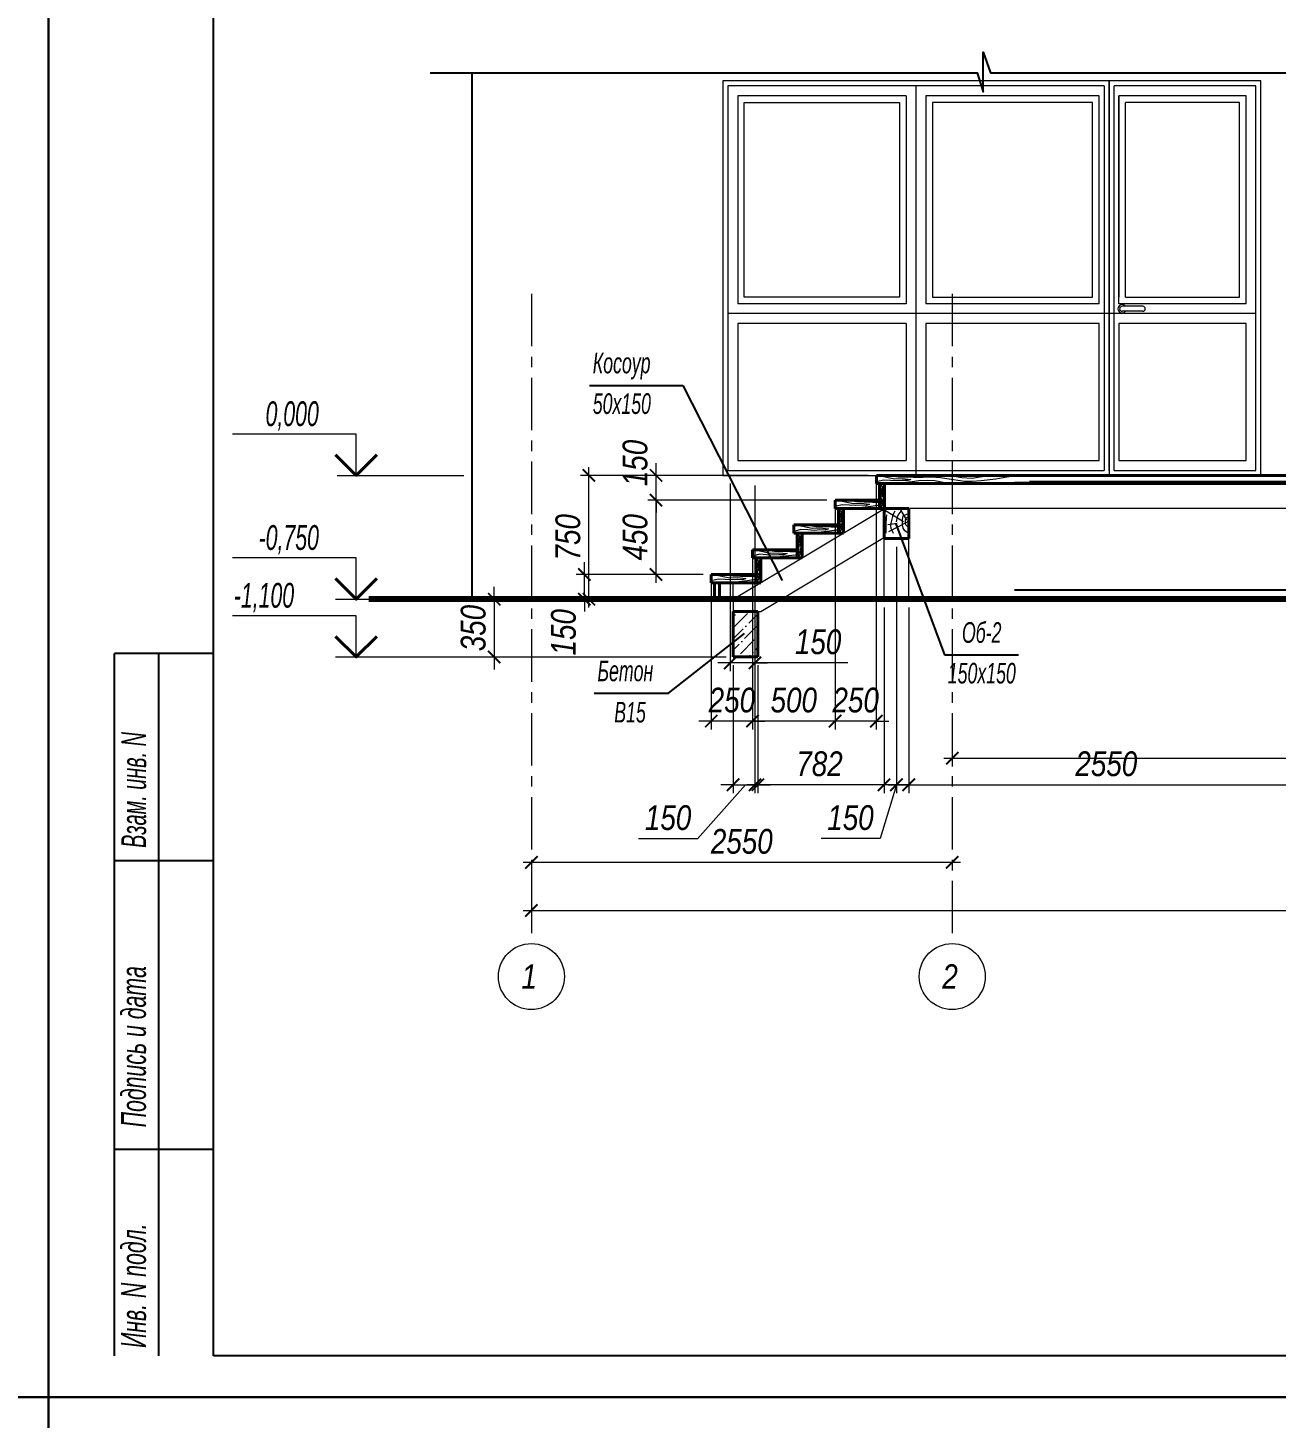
# Model space of a CAD drawing. Header units: millimetres. Extents: x 1582001 to 3303937, y 226471 to 491235.
# Drawn here: x 1623751 to 1638878, y 320700 to 337547 of the extents above; entities that cross this region are included whole.
import ezdxf
from ezdxf.enums import TextEntityAlignment as Align

# ---------------------------------------------------------------- set-up
doc = ezdxf.new("R2010")
doc.units = ezdxf.units.MM
doc.linetypes.add('CENTER', pattern=[50.8, 31.75, -6.35, 6.35, -6.35])
doc.linetypes.add('CONTI', pattern=[0])
doc.layers.get('Defpoints').update_dxf_attribs({"color": 255, "lineweight": 30})
doc.layers.add('Rasmer', color=135, linetype='Continuous')
doc.layers.add('Формуляр', color=138, linetype='Continuous')
for name, color, linetype, lineweight in [('Интерьер - Лестница_Ном_пера__1', 7, 'Continuous', 13), ('Интерьер- Перегородка_Ном_пера__1', 7, 'Continuous', 13), ('Конструктивный - Несущий_Ном_пера__1', 7, 'Continuous', 13), ('Оси', 251, 'CENTER', 9), ('Размер', 84, 'Continuous', 20), ('Размеры', 7, 'Continuous', 18), ('Стены несущие', 7, 'Continuous', 40), ('тонко', 200, 'Continuous', 13), ('Штриховка', 252, 'Continuous', 15), ('Штриховки', 251, 'Continuous', 20)]:
    doc.layers.add(name, color=color, linetype=linetype, lineweight=lineweight)
doc.styles.add('GOST 2.304', font='ARIALNI.TTF', dxfattribs={"width": 0.98, "height": 300})
doc.styles.add('STYLE1', font='ARIALNI.TTF', dxfattribs={"height": 300})
doc.styles.add('стиль1', font='ARIALNI.TTF', dxfattribs={"width": 0.98, "height": 300})
doc.dimstyles.new('50', dxfattribs={"dimtxt": 270, "dimasz": 150, "dimexe": 100, "dimexo": 100, "dimgap": 100, "dimtad": 1, "dimdec": 0, "dimlfac": 0.5, "dimzin": 0, "dimdsep": 46, "dimtxsty": 'стиль1', "dimblk": 'ARCHTICK', "dimcen": 0, "dimdle": 100, "dimclrd": 256, "dimclre": 256, "dimclrt": 256, "dimadec": 0, "dimazin": 0, "dimtfac": 1, "dimtdec": 0, "dimtix": 1, "dimtmove": 1, "dimatfit": 0, "dimldrblk": 'DOTSMALL', "dimfxl": 0, "dimtolj": 1, "dimtzin": 0, "dimlwd": -1, "dimlwe": -1, "dimarcsym": 0})

# ---------------------------------------------------------------- blocks, each defined once
blk = doc.blocks.new('_ArchTick')
at = {"color": 0, "linetype": 'ByBlock', "const_width": 0.15}
blk.add_lwpolyline([(-0.5, -0.5), (0.5, 0.5)], dxfattribs=at)
blk = doc.blocks.new('*D1109')
at = {"layer": 'Defpoints', "color": 0, "lineweight": -3, "ltscale": 100, "transparency": 16777216}
for p in [(1840490, 250635), (1842027, 250635), (1841001, 250335)]:
    blk.add_point(p, dxfattribs=at)
at = {"layer": 'Размер', "ltscale": 100, "transparency": 16777216}
for p, q in [((1840490, 250635), (1840490, 250785)), ((1841927, 250635), (1840390, 250635)), ((1840490, 250335), (1840490, 250635)), ((1840901, 250335), (1840390, 250335)), ((1840490, 250335), (1840490, 250185))]:
    blk.add_line(p, q, dxfattribs=at)
at = {"layer": 'Размер', "ltscale": 100, "transparency": 16777216, "xscale": 150, "yscale": 150, "zscale": 150}
for p, rotation in [((1840490, 250635), 270), ((1840490, 250335), 90)]:
    blk.add_blockref('_ArchTick', p, dxfattribs=dict(at, rotation=rotation))
at = {"layer": 'Размер', "ltscale": 100, "transparency": 16777216, "insert": (1840237, 249934), "char_height": 300, "attachment_point": 5, "rotation": 90, "style": 'стиль1'}
blk.add_mtext('\\A1;150', dxfattribs=at)
blk = doc.blocks.new('_DotSmall')
at = {"color": 0, "linetype": 'ByBlock', "const_width": 0.5}
blk.add_lwpolyline([(-0.0625, 0, 1), (0.0625, 0, 1)], format="xyb", close=True, dxfattribs=at)
blk = doc.blocks.new('*D1110')
at = {"layer": 'Defpoints', "color": 0, "lineweight": -3, "ltscale": 100, "transparency": 16777216}
for p in [(1841358, 251535), (1841702, 251535), (1842027, 250635)]:
    blk.add_point(p, dxfattribs=at)
at = {"layer": 'Размер', "ltscale": 100, "transparency": 16777216}
for p, q in [((1841602, 251535), (1841258, 251535)), ((1841358, 250535), (1841358, 251635)), ((1841927, 250635), (1841258, 250635))]:
    blk.add_line(p, q, dxfattribs=at)
at = {"layer": 'Размер', "ltscale": 100, "transparency": 16777216, "xscale": 150, "yscale": 150, "zscale": 150}
for p, rotation in [((1841358, 251535), 90), ((1841358, 250635), 270)]:
    blk.add_blockref('_ArchTick', p, dxfattribs=dict(at, rotation=rotation))
at = {"layer": 'Размер', "ltscale": 100, "transparency": 16777216, "insert": (1841105, 251085), "char_height": 300, "attachment_point": 5, "rotation": 90, "style": 'стиль1'}
blk.add_mtext('\\A1;450', dxfattribs=at)
blk = doc.blocks.new('*D1111')
at = {"layer": 'Defpoints', "color": 0, "lineweight": -3, "ltscale": 100, "transparency": 16777216}
for p in [(1841358, 251835), (1844027, 251835), (1843527, 251535)]:
    blk.add_point(p, dxfattribs=at)
at = {"layer": 'Размер', "ltscale": 100, "transparency": 16777216}
for p, q in [((1841358, 251835), (1841358, 251985)), ((1843927, 251835), (1841258, 251835)), ((1841358, 251535), (1841358, 251835)), ((1843427, 251535), (1841258, 251535)), ((1841358, 251535), (1841358, 251385))]:
    blk.add_line(p, q, dxfattribs=at)
at = {"layer": 'Размер', "ltscale": 100, "transparency": 16777216, "xscale": 150, "yscale": 150, "zscale": 150}
for p, rotation in [((1841358, 251835), 270), ((1841358, 251535), 90)]:
    blk.add_blockref('_ArchTick', p, dxfattribs=dict(at, rotation=rotation))
at = {"layer": 'Размер', "ltscale": 100, "transparency": 16777216, "insert": (1841105, 251985), "char_height": 300, "attachment_point": 5, "rotation": 90, "style": 'стиль1'}
blk.add_mtext('\\A1;150', dxfattribs=at)
blk = doc.blocks.new('*D1103')
at = {"layer": 'Defpoints', "color": 0, "lineweight": -3, "ltscale": 100, "transparency": 16777216}
for p in [(1840544, 251835), (1841985, 251835), (1838373, 250335)]:
    blk.add_point(p, dxfattribs=at)
at = {"layer": 'Размер', "ltscale": 100, "transparency": 16777216}
for p, q in [((1840544, 250235), (1840544, 251935)), ((1841885, 251835), (1840444, 251835)), ((1838473, 250335), (1840644, 250335))]:
    blk.add_line(p, q, dxfattribs=at)
at = {"layer": 'Размер', "ltscale": 100, "transparency": 16777216, "xscale": 150, "yscale": 150, "zscale": 150}
for p, rotation in [((1840544, 251835), 90), ((1840544, 250335), 270)]:
    blk.add_blockref('_ArchTick', p, dxfattribs=dict(at, rotation=rotation))
at = {"layer": 'Размер', "ltscale": 100, "transparency": 16777216, "insert": (1840291, 251085), "char_height": 300, "attachment_point": 5, "rotation": 90, "style": 'стиль1'}
blk.add_mtext('\\A1;750', dxfattribs=at)
blk = doc.blocks.new('*D1114')
at = {"layer": 'Defpoints', "color": 0, "lineweight": -3, "ltscale": 100, "transparency": 16777216}
for p in [(1844121, 250335), (1844421, 250335), (1844121, 248086)]:
    blk.add_point(p, dxfattribs=at)
at = {"layer": 'Размер', "ltscale": 100, "transparency": 16777216}
for p, q in [((1844121, 250235), (1844121, 247986)), ((1844421, 250235), (1844421, 247986)), ((1844121, 248086), (1843971, 248086)), ((1844271, 248086), (1844072, 247434)), ((1844421, 248086), (1844121, 248086)), ((1844421, 248086), (1844121, 248086)), ((1844421, 248086), (1844571, 248086)), ((1844072, 247434), (1843357, 247434))]:
    blk.add_line(p, q, dxfattribs=at)
at = {"layer": 'Размер', "ltscale": 100, "transparency": 16777216, "xscale": 150, "yscale": 150, "zscale": 150}
blk.add_blockref('_ArchTick', (1844121, 248086), dxfattribs=at)
at = {"layer": 'Размер', "ltscale": 100, "transparency": 16777216, "xscale": 150, "yscale": 150, "zscale": 150, "rotation": 180}
blk.add_blockref('_ArchTick', (1844421, 248086), dxfattribs=at)
at = {"layer": 'Размер', "ltscale": 100, "transparency": 16777216, "insert": (1843714, 247687), "char_height": 300, "attachment_point": 5, "style": 'стиль1'}
blk.add_mtext('\\A1;150', dxfattribs=at)
blk = doc.blocks.new('*D1115')
at = {"layer": 'Defpoints', "color": 0, "lineweight": -3, "ltscale": 100, "transparency": 16777216}
for p in [(1844027, 251835), (1843527, 251535), (1843527, 248858)]:
    blk.add_point(p, dxfattribs=at)
at = {"layer": 'Размер', "ltscale": 100, "transparency": 16777216}
for p, q in [((1844027, 251735), (1844027, 248758)), ((1843527, 251435), (1843527, 248758)), ((1843527, 248858), (1843377, 248858)), ((1844027, 248858), (1843527, 248858)), ((1844027, 248858), (1844177, 248858))]:
    blk.add_line(p, q, dxfattribs=at)
at = {"layer": 'Размер', "ltscale": 100, "transparency": 16777216, "xscale": 150, "yscale": 150, "zscale": 150}
blk.add_blockref('_ArchTick', (1843527, 248858), dxfattribs=at)
at = {"layer": 'Размер', "ltscale": 100, "transparency": 16777216, "xscale": 150, "yscale": 150, "zscale": 150, "rotation": 180}
blk.add_blockref('_ArchTick', (1844027, 248858), dxfattribs=at)
at = {"layer": 'Размер', "ltscale": 100, "transparency": 16777216, "insert": (1843777, 249111), "char_height": 300, "attachment_point": 5, "style": 'стиль1'}
blk.add_mtext('\\A1;250', dxfattribs=at)
blk = doc.blocks.new('*D1116')
at = {"layer": 'Defpoints', "color": 0, "lineweight": -3, "ltscale": 100, "transparency": 16777216}
for p in [(1843527, 251535), (1842527, 250935), (1842527, 248858)]:
    blk.add_point(p, dxfattribs=at)
at = {"layer": 'Размер', "ltscale": 100, "transparency": 16777216}
for p, q in [((1843527, 251435), (1843527, 248758)), ((1842527, 250835), (1842527, 248758)), ((1843627, 248858), (1842427, 248858))]:
    blk.add_line(p, q, dxfattribs=at)
at = {"layer": 'Размер', "ltscale": 100, "transparency": 16777216, "xscale": 150, "yscale": 150, "zscale": 150, "rotation": 180}
blk.add_blockref('_ArchTick', (1842527, 248858), dxfattribs=at)
at = {"layer": 'Размер', "ltscale": 100, "transparency": 16777216, "xscale": 150, "yscale": 150, "zscale": 150}
blk.add_blockref('_ArchTick', (1843527, 248858), dxfattribs=at)
at = {"layer": 'Размер', "ltscale": 100, "transparency": 16777216, "insert": (1843027, 249111), "char_height": 300, "attachment_point": 5, "style": 'стиль1'}
blk.add_mtext('\\A1;500', dxfattribs=at)
blk = doc.blocks.new('*D1117')
at = {"layer": 'Defpoints', "color": 0, "lineweight": -3, "ltscale": 100, "transparency": 16777216}
for p in [(1842527, 250935), (1842027, 250635), (1842027, 248858)]:
    blk.add_point(p, dxfattribs=at)
at = {"layer": 'Размер', "ltscale": 100, "transparency": 16777216}
for p, q in [((1842527, 250835), (1842527, 248758)), ((1842027, 250535), (1842027, 248758)), ((1842027, 248858), (1841877, 248858)), ((1842527, 248858), (1842027, 248858)), ((1842527, 248858), (1842677, 248858))]:
    blk.add_line(p, q, dxfattribs=at)
at = {"layer": 'Размер', "ltscale": 100, "transparency": 16777216, "xscale": 150, "yscale": 150, "zscale": 150}
blk.add_blockref('_ArchTick', (1842027, 248858), dxfattribs=at)
at = {"layer": 'Размер', "ltscale": 100, "transparency": 16777216, "xscale": 150, "yscale": 150, "zscale": 150, "rotation": 180}
blk.add_blockref('_ArchTick', (1842527, 248858), dxfattribs=at)
at = {"layer": 'Размер', "ltscale": 100, "transparency": 16777216, "insert": (1842277, 249111), "char_height": 300, "attachment_point": 5, "style": 'стиль1'}
blk.add_mtext('\\A1;250', dxfattribs=at)
blk = doc.blocks.new('*D1118')
at = {"layer": 'Defpoints', "color": 0, "lineweight": -3, "ltscale": 100, "transparency": 16777216}
for p in [(1842557, 251813), (1844121, 250335), (1842557, 248086)]:
    blk.add_point(p, dxfattribs=at)
at = {"layer": 'Размер', "ltscale": 100, "transparency": 16777216}
for p, q in [((1842557, 251713), (1842557, 247986)), ((1844121, 250235), (1844121, 247986)), ((1844221, 248086), (1842457, 248086))]:
    blk.add_line(p, q, dxfattribs=at)
at = {"layer": 'Размер', "ltscale": 100, "transparency": 16777216, "xscale": 150, "yscale": 150, "zscale": 150, "rotation": 180}
blk.add_blockref('_ArchTick', (1842557, 248086), dxfattribs=at)
at = {"layer": 'Размер', "ltscale": 100, "transparency": 16777216, "xscale": 150, "yscale": 150, "zscale": 150}
blk.add_blockref('_ArchTick', (1844121, 248086), dxfattribs=at)
at = {"layer": 'Размер', "ltscale": 100, "transparency": 16777216, "insert": (1843339, 248339), "char_height": 300, "attachment_point": 5, "style": 'стиль1'}
blk.add_mtext('\\A1;782', dxfattribs=at)
blk = doc.blocks.new('*D1104')
at = {"layer": 'Defpoints', "color": 0, "lineweight": -3, "ltscale": 100, "transparency": 16777216}
for p in [(1842257, 251835), (1842557, 251813), (1842257, 249563)]:
    blk.add_point(p, dxfattribs=at)
at = {"layer": 'Размер', "ltscale": 100, "transparency": 16777216}
for p, q in [((1842257, 251735), (1842257, 249463)), ((1842557, 251713), (1842557, 249463)), ((1842257, 249563), (1842107, 249563)), ((1842557, 249563), (1842257, 249563)), ((1842557, 249563), (1842257, 249563)), ((1842557, 249563), (1842707, 249563)), ((1843680, 249563), (1842557, 249563))]:
    blk.add_line(p, q, dxfattribs=at)
at = {"layer": 'Размер', "ltscale": 100, "transparency": 16777216, "xscale": 150, "yscale": 150, "zscale": 150}
blk.add_blockref('_ArchTick', (1842257, 249563), dxfattribs=at)
at = {"layer": 'Размер', "ltscale": 100, "transparency": 16777216, "xscale": 150, "yscale": 150, "zscale": 150, "rotation": 180}
blk.add_blockref('_ArchTick', (1842557, 249563), dxfattribs=at)
at = {"layer": 'Размер', "ltscale": 100, "transparency": 16777216, "insert": (1843322, 249817), "char_height": 300, "attachment_point": 5, "style": 'стиль1'}
blk.add_mtext('\\A1;150', dxfattribs=at)
blk = doc.blocks.new('*D1105')
at = {"layer": 'Defpoints', "color": 0, "lineweight": -3, "ltscale": 100, "transparency": 16777216}
for p in [(1842292, 249635), (1842592, 249635), (1842592, 248086)]:
    blk.add_point(p, dxfattribs=at)
at = {"layer": 'Размер', "ltscale": 100, "transparency": 16777216}
for p, q in [((1842292, 249535), (1842292, 247986)), ((1842592, 249535), (1842592, 247986)), ((1842442, 248086), (1841861, 247432)), ((1842292, 248086), (1842142, 248086)), ((1842292, 248086), (1842592, 248086)), ((1842292, 248086), (1842592, 248086)), ((1842592, 248086), (1842742, 248086)), ((1841861, 247432), (1841146, 247432))]:
    blk.add_line(p, q, dxfattribs=at)
at = {"layer": 'Размер', "ltscale": 100, "transparency": 16777216, "xscale": 150, "yscale": 150, "zscale": 150}
blk.add_blockref('_ArchTick', (1842292, 248086), dxfattribs=at)
at = {"layer": 'Размер', "ltscale": 100, "transparency": 16777216, "xscale": 150, "yscale": 150, "zscale": 150, "rotation": 180}
blk.add_blockref('_ArchTick', (1842592, 248086), dxfattribs=at)
at = {"layer": 'Размер', "ltscale": 100, "transparency": 16777216, "insert": (1841504, 247686), "char_height": 300, "attachment_point": 5, "style": 'стиль1'}
blk.add_mtext('\\A1;150', dxfattribs=at)
blk = doc.blocks.new('*D1119')
at = {"layer": 'Defpoints', "color": 0, "lineweight": -3, "ltscale": 100, "transparency": 16777216}
for p in [(1839372, 250335), (1838550, 249635), (1839397, 249635)]:
    blk.add_point(p, dxfattribs=at)
at = {"layer": 'Размер', "ltscale": 100, "transparency": 16777216}
for p, q in [((1839397, 250335), (1839397, 250485)), ((1839397, 250335), (1839397, 249635)), ((1839472, 250335), (1839497, 250335)), ((1838650, 249635), (1839497, 249635)), ((1839397, 249635), (1839397, 249485))]:
    blk.add_line(p, q, dxfattribs=at)
at = {"layer": 'Размер', "ltscale": 100, "transparency": 16777216, "xscale": 150, "yscale": 150, "zscale": 150}
for p, rotation in [((1839397, 250335), 270), ((1839397, 249635), 90)]:
    blk.add_blockref('_ArchTick', p, dxfattribs=dict(at, rotation=rotation))
at = {"layer": 'Размер', "ltscale": 100, "transparency": 16777216, "insert": (1839144, 249985), "char_height": 300, "attachment_point": 5, "rotation": 90, "style": 'стиль1'}
blk.add_mtext('\\A1;350', dxfattribs=at)
blk = doc.blocks.new('*D1106')
at = {"layer": 'Defpoints', "color": 0, "lineweight": -3, "ltscale": 100, "transparency": 16777216}
for p in [(1844271, 251070), (1849357, 248935), (1849357, 248086)]:
    blk.add_point(p, dxfattribs=at)
at = {"layer": 'Размер', "color": 0, "ltscale": 100, "transparency": 16777216}
for p, q in [((1844271, 250970), (1844271, 247986)), ((1849357, 248835), (1849357, 247986))]:
    blk.add_line(p, q, dxfattribs=at)
at = {"layer": 'Размер', "ltscale": 100, "transparency": 16777216}
blk.add_line((1844171, 248086), (1849457, 248086), dxfattribs=at)
at = {"layer": 'Размер', "ltscale": 100, "transparency": 16777216, "xscale": 150, "yscale": 150, "zscale": 150, "rotation": 180}
blk.add_blockref('_ArchTick', (1844271, 248086), dxfattribs=at)
at = {"layer": 'Размер', "ltscale": 100, "transparency": 16777216, "xscale": 150, "yscale": 150, "zscale": 150}
blk.add_blockref('_ArchTick', (1849357, 248086), dxfattribs=at)
at = {"layer": 'Размер', "ltscale": 100, "transparency": 16777216, "insert": (1846814, 248339), "char_height": 300, "attachment_point": 5, "style": 'стиль1'}
blk.add_mtext('\\A1;2550', dxfattribs=at)
blk = doc.blocks.new('*D1107')
at = {"layer": 'Defpoints', "color": 0, "lineweight": -3, "ltscale": 100, "transparency": 16777216}
for p in [(1839847, 247272), (1839847, 247146), (1844947, 247146)]:
    blk.add_point(p, dxfattribs=at)
at = {"layer": 'Размер', "ltscale": 100, "transparency": 16777216}
for p, q in [((1839847, 247172), (1839847, 247046)), ((1845047, 247146), (1839747, 247146))]:
    blk.add_line(p, q, dxfattribs=at)
at = {"layer": 'Размер', "ltscale": 100, "transparency": 16777216, "xscale": 150, "yscale": 150, "zscale": 150, "rotation": 180}
blk.add_blockref('_ArchTick', (1839847, 247146), dxfattribs=at)
at = {"layer": 'Размер', "ltscale": 100, "transparency": 16777216, "xscale": 150, "yscale": 150, "zscale": 150}
blk.add_blockref('_ArchTick', (1844947, 247146), dxfattribs=at)
at = {"layer": 'Размер', "ltscale": 100, "transparency": 16777216, "insert": (1842397, 247399), "char_height": 300, "attachment_point": 5, "style": 'стиль1'}
blk.add_mtext('\\A1;2550', dxfattribs=at)
blk = doc.blocks.new('*D1108')
at = {"layer": 'Defpoints', "color": 0, "lineweight": -3, "ltscale": 100, "transparency": 16777216}
for p in [(1839847, 247146), (1859747, 246563), (1859747, 246563)]:
    blk.add_point(p, dxfattribs=at)
at = {"layer": 'Размер', "ltscale": 100, "transparency": 16777216}
for p, q in [((1839847, 247046), (1839847, 246463)), ((1839747, 246563), (1859847, 246563))]:
    blk.add_line(p, q, dxfattribs=at)
at = {"layer": 'Размер', "ltscale": 100, "transparency": 16777216, "xscale": 150, "yscale": 150, "zscale": 150, "rotation": 180}
blk.add_blockref('_ArchTick', (1839847, 246563), dxfattribs=at)
at = {"layer": 'Размер', "ltscale": 100, "transparency": 16777216, "xscale": 150, "yscale": 150, "zscale": 150}
blk.add_blockref('_ArchTick', (1859747, 246563), dxfattribs=at)
at = {"layer": 'Размер', "ltscale": 100, "transparency": 16777216, "insert": (1849797, 246816), "char_height": 300, "attachment_point": 5, "style": 'стиль1'}
blk.add_mtext('\\A1;9950', dxfattribs=at)
blk = doc.blocks.new('*D1121')
at = {"layer": 'Defpoints', "color": 0, "lineweight": -3, "ltscale": 100, "transparency": 16777216}
for p in [(1844947, 248949), (1855747, 248949), (1855747, 248409)]:
    blk.add_point(p, dxfattribs=at)
at = {"layer": 'Размер', "ltscale": 100, "transparency": 16777216}
for p, q in [((1844947, 248849), (1844947, 248309)), ((1855747, 248849), (1855747, 248309)), ((1844847, 248409), (1855847, 248409))]:
    blk.add_line(p, q, dxfattribs=at)
at = {"layer": 'Размер', "ltscale": 100, "transparency": 16777216, "xscale": 150, "yscale": 150, "zscale": 150, "rotation": 180}
blk.add_blockref('_ArchTick', (1844947, 248409), dxfattribs=at)
at = {"layer": 'Размер', "ltscale": 100, "transparency": 16777216, "xscale": 150, "yscale": 150, "zscale": 150}
blk.add_blockref('_ArchTick', (1855747, 248409), dxfattribs=at)
at = {"layer": 'Размер', "ltscale": 100, "transparency": 16777216, "insert": (1850347, 248662), "char_height": 300, "attachment_point": 5, "style": 'стиль1'}
blk.add_mtext('\\A1;5400', dxfattribs=at)
blk = doc.blocks.new('-3')
at = {"layer": 'Штриховки', "ltscale": 100}
h = blk.add_hatch(dxfattribs=at)
h.set_pattern_fill('ANSI36', color=256, scale=30, style=0)
h.set_pattern_definition([(45, (1665808.61, 212381.36), (50.51394, 185.21778), [238.125, -47.625, 0, -47.625])])
h.paths.add_polyline_path([(1842292, 249634.9), (1842592, 249634.9), (1842592, 250176.9), (1842591.1, 250184.9), (1842292, 250184.9)])
at = {"color": 0, "lineweight": -3, "ltscale": 100}
blk.add_lwpolyline([(1838621.4, 256710.9), (1845248.1, 256710.9), (1845320.2, 256481), (1845320.2, 256961.4), (1845409.3, 256710.9), (1861944.5, 256710.9)], dxfattribs=at)
at = {"lineweight": -3, "ltscale": 100}
blk.add_lwpolyline([(1839127.4, 256710.9), (1839127.4, 250334.9)], dxfattribs=at)
at = {"layer": 'Rasmer', "ltscale": 2}
for p, q in [((1840550.6, 252925.9), (1841682, 252925.9)), ((1841682, 252925.9), (1842887.9, 250563)), ((1844262.1, 251249.5), (1844852.3, 249660)), ((1845701.8, 250446.6), (1858431.2, 250446.6)), ((1841510.8, 249194.7), (1842429.4, 249919.7)), ((1844852.3, 249660), (1845750.3, 249660)), ((1840607.7, 249194.7), (1841510.8, 249194.7))]:
    blk.add_line(p, q, dxfattribs=at)
at = {"layer": 'Интерьер - Лестница_Ном_пера__1', "linetype": 'Continuous', "lineweight": 40}
for p, q in [((1858878.6, 251834.9), (1844027.4, 251834.9)), ((1844027.4, 251734.9), (1844027.4, 251834.9)), ((1844427.4, 251734.9), (1844027.4, 251734.9)), ((1844067.4, 251434.9), (1844067.4, 251734.9)), ((1844127.4, 251433.7), (1844127.4, 251734.9)), ((1844427.4, 251734.9), (1858878.6, 251734.9)), ((1844427.4, 251734.9), (1844427.4, 251734.9)), ((1844067.4, 251534.9), (1843527.4, 251534.9)), ((1843527.4, 251434.9), (1843527.4, 251534.9)), ((1843627.4, 251434.9), (1843527.4, 251434.9)), ((1843567.4, 251134.9), (1843567.4, 251434.9)), ((1843627.4, 251134.9), (1843627.4, 251434.9)), ((1843627.4, 251434.9), (1844127.4, 251434.9)), ((1844121.4, 251434.9), (1844121.4, 251069.6)), ((1844121.4, 251434.9), (1844421.4, 251434.9)), ((1844421.4, 251069.6), (1844421.4, 251434.9)), ((1843567.4, 251234.9), (1843027.4, 251234.9)), ((1843027.4, 251134.9), (1843027.4, 251234.9)), ((1843127.4, 251134.9), (1843027.4, 251134.9)), ((1843067.4, 250834.9), (1843067.4, 251134.9)), ((1843127.4, 250834.9), (1843127.4, 251134.9)), ((1843127.4, 251134.9), (1843627.4, 251134.9)), ((1844121.4, 251069.6), (1844421.4, 251069.6)), ((1843067.4, 250934.9), (1842527.4, 250934.9)), ((1842527.4, 250834.9), (1842527.4, 250934.9)), ((1842627.4, 250834.9), (1842527.4, 250834.9)), ((1842567.4, 250534.9), (1842567.4, 250834.9)), ((1842627.4, 250534.9), (1842627.4, 250834.9)), ((1842627.4, 250834.9), (1843127.4, 250834.9)), ((1842567.4, 250634.9), (1842027.4, 250634.9)), ((1842027.4, 250534.9), (1842027.4, 250634.9)), ((1842127.4, 250534.9), (1842027.4, 250534.9)), ((1842067.4, 250334.9), (1842067.4, 250534.9)), ((1842127.4, 250334.9), (1842127.4, 250534.9)), ((1842127.4, 250534.9), (1842627.4, 250534.9)), ((1842127.4, 250534.9), (1842127.4, 250334.9)), ((1842127.4, 250334.9), (1842127.4, 250514.9)), ((1842127.4, 250334.9), (1842067.4, 250334.9)), ((1842292, 250184.9), (1842292, 249634.9)), ((1842592, 250184.9), (1842292, 250184.9)), ((1842592, 250184.9), (1842592, 249634.9)), ((1842292, 249634.9), (1842592, 249634.9))]:
    blk.add_line(p, q, dxfattribs=at)
at = {"layer": 'Интерьер - Лестница_Ном_пера__1', "linetype": 'Continuous', "lineweight": 80}
for p, q in [((1842294, 250334.9), (1837877, 250334.9)), ((1858987.4, 250334.9), (1842294, 250334.9))]:
    blk.add_line(p, q, dxfattribs=at)
at = {"layer": 'Интерьер- Перегородка_Ном_пера__1', "linetype": 'ByBlock'}
for p, q in [((1846847.4, 256614.9), (1846847.4, 251834.9)), ((1844387.4, 256434.9), (1844387.4, 253914.9)), ((1844507.4, 256554.9), (1844507.4, 251834.9)), ((1844627.4, 256434.9), (1844627.4, 253914.9)), ((1848627.4, 256554.9), (1846907.4, 256554.9)), ((1846967.4, 256434.9), (1846967.4, 253994.9)), ((1848507.4, 256434.9), (1846967.4, 256434.9)), ((1846967.4, 253914.9), (1846967.4, 256434.9)), ((1848507.4, 253914.9), (1848507.4, 256434.9)), ((1848627.4, 251894.9), (1848627.4, 256554.9)), ((1848427.4, 256354.9), (1847047.4, 256354.9)), ((1847047.4, 253994.9), (1847047.4, 256354.9)), ((1848427.4, 253994.9), (1848427.4, 256354.9)), ((1844387.4, 253914.9), (1842347.4, 253914.9)), ((1846727.4, 253914.9), (1844627.4, 253914.9)), ((1848507.4, 253914.9), (1846967.4, 253914.9)), ((1847047.4, 253994.9), (1848427.4, 253994.9)), ((1846847.4, 253794.9), (1842227.4, 253794.9)), ((1848627.4, 253794.9), (1846847.4, 253794.9)), ((1844387.4, 253674.9), (1842347.4, 253674.9)), ((1844387.4, 253674.9), (1844387.4, 252014.9)), ((1846727.4, 253674.9), (1844627.4, 253674.9)), ((1844627.4, 253674.9), (1844627.4, 252014.9)), ((1846967.4, 253674.9), (1846967.4, 252014.9)), ((1848507.4, 253674.9), (1846967.4, 253674.9)), ((1846907.4, 251894.9), (1848627.4, 251894.9))]:
    blk.add_line(p, q, dxfattribs=at)
for points in [[(1846847.4, 251894.9), (1846847.4, 256614.9)], [(1846787.4, 256554.9), (1842227.4, 256554.9), (1842227.4, 251894.9), (1846787.4, 251894.9)], [(1844387.4, 256434.9), (1842347.4, 256434.9), (1842347.4, 253914.9)], [(1846727.4, 253914.9), (1846727.4, 256434.9), (1844627.4, 256434.9)], [(1848507.4, 253914.9), (1848507.4, 256434.9), (1846967.4, 256434.9)], [(1842347.4, 253674.9), (1842347.4, 252014.9), (1844387.4, 252014.9)], [(1844627.4, 252014.9), (1846727.4, 252014.9), (1846727.4, 253674.9)], [(1846967.4, 252014.9), (1848507.4, 252014.9), (1848507.4, 253674.9)]]:
    blk.add_lwpolyline(points, dxfattribs=at)
for points in [[(1842427.4, 256354.9), (1844307.4, 256354.9), (1844307.4, 253994.9), (1842427.4, 253994.9)], [(1846647.4, 256354.9), (1844707.4, 256354.9), (1844707.4, 253994.9), (1846647.4, 253994.9)]]:
    blk.add_lwpolyline(points, close=True, dxfattribs=at)
at = {"layer": 'Конструктивный - Несущий_Ном_пера__1', "color": 24, "linetype": 'Continuous'}
for p, q in [((1844427.4, 251834.9), (1858887.4, 251834.9)), ((1842294, 250334.9), (1844127.4, 251434.9)), ((1859367.1, 251433.7), (1844427.4, 251433.7)), ((1844121.4, 250334.9), (1844121.4, 251333.7)), ((1844421.4, 250334.9), (1844421.4, 251333.7)), ((1842294, 250334.9), (1842294, 250534.9))]:
    blk.add_line(p, q, dxfattribs=at)
blk.add_lwpolyline([(1842294, 250334.9), (1842294, 250184.9), (1842627.1, 250184.9), (1844127.4, 251085)], dxfattribs=at)
at = {"layer": 'Оси', "ltscale": 20}
for p, q in [((1839847.4, 254034), (1839847.4, 246162.7)), ((1844947.4, 254034), (1844947.4, 246162.7))]:
    blk.add_line(p, q, dxfattribs=at)
at = {"layer": 'Оси', "linetype": 'Continuous', "ltscale": 100}
for centre in [(1839847.4, 245762.7), (1839847.4, 245762.7), (1844947.4, 245762.7), (1844947.4, 245762.7)]:
    blk.add_circle(centre, 400, dxfattribs=at)
at = {"layer": 'Размеры'}
for points in [[(1837724.6, 251834.9), (1837724.6, 252334.9), (1836224.6, 252334.9)], [(1837492.7, 251834.9), (1839028.2, 251834.9)], [(1837724.6, 250334.9), (1837724.6, 250834.9), (1836224.6, 250834.9)], [(1837475.1, 250334.9), (1838549.7, 250334.9)], [(1837724.6, 249634.9), (1837724.6, 250134.9), (1836224.6, 250134.9)], [(1837475.1, 249634.9), (1842205.9, 249634.9)]]:
    blk.add_lwpolyline(points, dxfattribs=at)
at = {"layer": 'Размеры', "lineweight": 40}
for points in [[(1837974.6, 252084.9), (1837724.6, 251834.9), (1837474.6, 252084.9)], [(1837974.6, 250584.9), (1837724.6, 250334.9), (1837474.6, 250584.9)], [(1837974.6, 249884.9), (1837724.6, 249634.9), (1837474.6, 249884.9)]]:
    blk.add_lwpolyline(points, dxfattribs=at)
at = {"layer": 'Стены несущие'}
blk.add_lwpolyline([(1844448.1, 251734.9), (1858887.4, 251734.9), (1858887.4, 251964.9), (1858987.4, 251964.9)], dxfattribs=at)
at = {"layer": 'тонко', "color": 0, "linetype": 'ByBlock'}
for p, q in [((1847255.4, 253884.1), (1847005.4, 253884.1)), ((1847255.4, 253824.1), (1847005.4, 253824.1))]:
    blk.add_line(p, q, dxfattribs=at)
for centre, radius, start, end in [((1847005.4, 253854.1), 50, 36.8699, 323.1301), ((1847005.4, 253854.1), 30, 90, 270), ((1847255.4, 253854.1), 30, 270, 90)]:
    blk.add_arc(centre, radius, start, end, dxfattribs=at)
at = {"layer": 'Штриховка', "linetype": 'CONTI', "ltscale": 20}
for p, q in [((1844354.8, 251272.2), (1844140.3, 251406.8)), ((1844234.4, 251371.7), (1844221.4, 251337.4)), ((1844252.1, 251403), (1844234.4, 251371.7)), ((1844301, 251369.7), (1844281.3, 251331.2)), ((1844325, 251403), (1844301, 251369.7)), ((1844395.1, 251290.5), (1844322.5, 251418.2)), ((1844421.4, 251372.8), (1844376, 251354.1)), ((1844147.7, 251320.6), (1844141.1, 251250.8)), ((1844141.1, 251250.8), (1844142, 251210.6)), ((1844142, 251210.6), (1844142, 251134.9)), ((1844149.4, 251358.4), (1844147.7, 251320.6)), ((1844278.3, 251250.8), (1844166.6, 251236.9)), ((1844398.9, 251267.7), (1844175.7, 251150.7)), ((1844206.9, 251273), (1844198.7, 251229.5)), ((1844198.7, 251229.5), (1844203.6, 251194.2)), ((1844203.6, 251194.2), (1844231.5, 251134.9)), ((1844221.4, 251337.4), (1844206.9, 251273)), ((1844281.3, 251331.2), (1844265.6, 251272.9)), ((1844349.5, 251343.1), (1844338.5, 251301)), ((1844338.5, 251301), (1844339.6, 251264.6)), ((1844339.6, 251264.6), (1844339.6, 251232.3)), ((1844339.6, 251232.3), (1844346.9, 251195.9)), ((1844346.9, 251195.9), (1844364.6, 251172)), ((1844376, 251354.1), (1844349.5, 251343.1)), ((1844384.3, 251317.6), (1844375, 251292.7)), ((1844375, 251292.7), (1844375, 251262.5)), ((1844375, 251262.5), (1844380.2, 251238.6)), ((1844380.2, 251238.6), (1844403.1, 251214.9)), ((1844421.4, 251333), (1844384.3, 251317.6)), ((1844364.6, 251172), (1844421.4, 251134.9))]:
    blk.add_line(p, q, dxfattribs=at)
at = {"layer": 'Штриховки', "linetype": 'ByBlock', "ltscale": 500}
for points in [[(1846907.4, 256614.9), (1842167.4, 256614.9), (1842167.4, 251834.9), (1846907.4, 251834.9)], [(1846787.4, 251834.9), (1848687.4, 251834.9), (1848687.4, 256614.9), (1846787.4, 256614.9)], [(1846787.4, 256554.9), (1846787.4, 251894.9)], [(1846907.4, 251894.9), (1846907.4, 256554.9)]]:
    blk.add_lwpolyline(points, dxfattribs=at)
at = {"layer": 'Штриховки', "ltscale": 100}
for points in [[(1844052.6, 251834.9), (1844250.7, 251794.2), (1844340.8, 251798), (1844446.1, 251786.6), (1844408.1, 251771.4), (1844344.6, 251773.9), (1844279.8, 251768.8), (1844197.3, 251773.9), (1844113.6, 251779), (1844043.7, 251761.2), (1844027.4, 251761.2)], [(1844076.3, 251734.9), (1844097.8, 251691.9), (1844091.3, 251669.6), (1844097.4, 251628.5), (1844099.5, 251600.1), (1844103.9, 251574.1), (1844112.1, 251614.7), (1844108, 251650.9), (1844110.9, 251683.4), (1844117.8, 251720.8), (1844123.1, 251734.9)], [(1844172.1, 251834.9), (1844292.7, 251816.7), (1844380.8, 251815.8), (1844478.9, 251812.2), (1844594.1, 251812.2), (1844688.5, 251819.4), (1844804.6, 251808.6), (1844881.9, 251796), (1845097.4, 251766.3), (1845188.2, 251766.3), (1845298.9, 251773.5), (1845476.5, 251794.2), (1845563.8, 251809.4), (1845633.9, 251821.1), (1845728.6, 251834.9)], [(1844227.4, 251734.9), (1844461.4, 251762.5), (1844542.6, 251773.9), (1844644.2, 251779), (1844738.1, 251772.6), (1844858.7, 251749.8), (1844961.5, 251734.9)], [(1844927.9, 251834.9), (1845063.7, 251807.9), (1845190.4, 251800.7), (1845286.6, 251816.8), (1845394.9, 251834.9)], [(1858331.7, 251734.9), (1858097.7, 251762.5), (1858016.4, 251773.9), (1857914.9, 251779), (1857821, 251772.6), (1845701.2, 251749.8), (1845598.3, 251734.9)], [(1854687.4, 251834.9), (1854885.5, 251794.2), (1854975.6, 251798), (1855081, 251786.6), (1855042.9, 251771.4), (1854979.4, 251773.9), (1854914.7, 251768.8), (1854832.2, 251773.9), (1854748.4, 251779), (1854678.6, 251761.2), (1845882.2, 251761.2)], [(1843552.6, 251534.9), (1843750.7, 251494.2), (1843840.8, 251498), (1843946.1, 251486.6), (1843908.1, 251471.4), (1843844.6, 251473.9), (1843779.8, 251468.8), (1843697.3, 251473.9), (1843613.6, 251479), (1843543.7, 251461.2), (1843527.4, 251461.2)], [(1843672.1, 251534.9), (1843792.7, 251516.7), (1843880.8, 251515.8), (1843978.9, 251512.2), (1844067.4, 251512.2)], [(1844067.4, 251683.8), (1844081.6, 251644.4), (1844081.2, 251620.4), (1844083.6, 251582.6), (1844085.6, 251539.1), (1844084, 251508.1), (1844079.9, 251469.1), (1844067.4, 251443.1)], [(1844083.6, 251434.9), (1844105.5, 251484.6), (1844106.4, 251544.3), (1844114.5, 251560.9), (1844127.4, 251618.2)], [(1843567.4, 251383.8), (1843581.6, 251344.4), (1843581.2, 251320.4), (1843583.6, 251282.6), (1843585.6, 251239.1), (1843584, 251208.1), (1843579.9, 251169.1), (1843567.4, 251143.1)], [(1843576.3, 251434.9), (1843597.8, 251391.9), (1843591.3, 251369.6), (1843597.4, 251328.5), (1843599.5, 251300.1), (1843603.9, 251274.1), (1843612.1, 251314.7), (1843608, 251350.9), (1843610.9, 251383.4), (1843617.8, 251420.8), (1843623.1, 251434.9)], [(1843727.4, 251434.9), (1843961.4, 251462.5), (1844042.6, 251473.9), (1844067.4, 251475.1)], [(1843052.6, 251234.9), (1843250.7, 251194.2), (1843340.8, 251198), (1843446.1, 251186.6), (1843408.1, 251171.4), (1843344.6, 251173.9), (1843279.8, 251168.8), (1843197.3, 251173.9), (1843113.6, 251179), (1843043.7, 251161.2), (1843027.4, 251161.2)], [(1843172.1, 251234.9), (1843292.7, 251216.7), (1843380.8, 251215.8), (1843478.9, 251212.2), (1843567.4, 251212.2)], [(1843583.6, 251134.9), (1843605.5, 251184.6), (1843606.4, 251244.3), (1843614.5, 251260.9), (1843627.4, 251318.2)], [(1843067.4, 251083.8), (1843081.6, 251044.4), (1843081.2, 251020.4), (1843083.6, 250982.6), (1843085.6, 250939.1), (1843084, 250908.1), (1843079.9, 250869.1), (1843067.4, 250843.1)], [(1843076.3, 251134.9), (1843097.8, 251091.9), (1843091.3, 251069.6), (1843097.4, 251028.5), (1843099.5, 251000.1), (1843103.9, 250974.1), (1843112.1, 251014.7), (1843108, 251050.9), (1843110.9, 251083.4), (1843117.8, 251120.8), (1843123.1, 251134.9)], [(1843227.4, 251134.9), (1843461.4, 251162.5), (1843542.6, 251173.9), (1843567.4, 251175.1)], [(1842552.6, 250934.9), (1842750.7, 250894.2), (1842840.8, 250898), (1842946.1, 250886.6), (1842908.1, 250871.4), (1842844.6, 250873.9), (1842779.8, 250868.8), (1842697.3, 250873.9), (1842613.6, 250879), (1842543.7, 250861.2), (1842527.4, 250861.2)], [(1842672.1, 250934.9), (1842792.7, 250916.7), (1842880.8, 250915.8), (1842978.9, 250912.2), (1843067.4, 250912.2)], [(1842727.4, 250834.9), (1842961.4, 250862.5), (1843042.6, 250873.9), (1843067.4, 250875.1)], [(1843083.6, 250834.9), (1843105.5, 250884.6), (1843106.4, 250944.3), (1843114.5, 250960.9), (1843127.4, 251018.2)], [(1842567.4, 250783.8), (1842581.6, 250744.4), (1842581.2, 250720.4), (1842583.6, 250682.6), (1842585.6, 250639.1), (1842584, 250608.1), (1842579.9, 250569.1), (1842567.4, 250543.1)], [(1842576.3, 250834.9), (1842597.8, 250791.9), (1842591.3, 250769.6), (1842597.4, 250728.5), (1842599.5, 250700.1), (1842603.9, 250674.1), (1842612.1, 250714.7), (1842608, 250750.9), (1842610.9, 250783.4), (1842617.8, 250820.8), (1842623.1, 250834.9)], [(1842583.6, 250534.9), (1842605.5, 250584.6), (1842606.4, 250644.3), (1842614.5, 250660.9), (1842627.4, 250718.2)], [(1842052.6, 250634.9), (1842250.7, 250594.2), (1842340.8, 250598), (1842446.1, 250586.6), (1842408.1, 250571.4), (1842344.6, 250573.9), (1842279.8, 250568.8), (1842197.3, 250573.9), (1842113.6, 250579), (1842043.7, 250561.2), (1842027.4, 250561.2)], [(1842172.1, 250634.9), (1842292.7, 250616.7), (1842380.8, 250615.8), (1842478.9, 250612.2), (1842567.4, 250612.2)], [(1842227.4, 250534.9), (1842461.4, 250562.5), (1842542.6, 250573.9), (1842567.4, 250575.1)]]:
    blk.add_lwpolyline(points, dxfattribs=at)
at = {"layer": 'Rasmer', "ltscale": 2, "style": 'STYLE1', "width": 0.75}
for s, p in [('Косоур', (1840591.4, 253072.2)), ('50х150', (1840591.4, 252579.7)), ('Об-2', (1845064.6, 249806.4)), ('Бетон', (1840648.4, 249341.1)), ('150х150', (1844893.1, 249313.8)), ('В15', (1840852, 248841))]:
    blk.add_text(s, height=250, dxfattribs=at).set_placement(p)
at = {"layer": 'Оси', "linetype": 'Continuous', "ltscale": 100, "style": 'GOST 2.304'}
for s, p in [('1', (1839821, 245762.7)), ('2', (1844921, 245762.7))]:
    blk.add_text(s, height=297.2, dxfattribs=at).set_placement(p, align=Align.MIDDLE_CENTER)
at = {"layer": 'Размеры', "style": 'STYLE1', "width": 0.75}
for s, p in [('0,000', (1836626.6, 252432.3)), ('-0,750', (1836542.3, 250932.3)), ('-1,100', (1836241.6, 250232.3))]:
    blk.add_text(s, height=300, dxfattribs=at).set_placement(p)
at = {"layer": 'Размер', "ltscale": 100}
for base, p1, p2, picture, middle in [((1841358.3, 251834.9), (1843527.4, 251534.9), (1844027.4, 251834.9), '*D1111', (1841358.3, 251984.9)), ((1840490.3, 250634.9), (1841001.2, 250334.9), (1842027.4, 250634.9), '*D1109', (1840490.3, 249933.9))]:
    dim = blk.add_linear_dim(base=base, p1=p1, p2=p2, angle=90, dimstyle='50', dxfattribs=at)
    dim.commit()
    dim.dimension.update_dxf_attribs({"geometry": picture, "text_midpoint": middle, "dimtype": 160})
for base, p1, p2, picture, middle in [((1840544.4, 251834.9), (1838373.2, 250334.9), (1841985.3, 251834.9), '*D1103', (1840291.3, 251084.9)), ((1841358.3, 251534.9), (1842027.4, 250634.9), (1841701.9, 251534.9), '*D1110', (1841105.1, 251084.9)), ((1839397.1, 249634.9), (1839371.7, 250334.9), (1838549.7, 249634.9), '*D1119', (1839143.9, 249984.9))]:
    dim = blk.add_linear_dim(base=base, p1=p1, p2=p2, angle=90, dimstyle='50', dxfattribs=at)
    dim.commit()
    dim.dimension.update_dxf_attribs({"geometry": picture, "text_midpoint": middle})
for base, p1, p2, picture, middle in [((1842257.4, 249563.4), (1842557.4, 251812.8), (1842257.4, 251834.9), '*D1104', (1843322.2, 249583.2)), ((1844121.4, 248085.5), (1844421.4, 250334.9), (1844121.4, 250334.9), '*D1114', (1843971.9, 247433.8)), ((1842592, 248085.5), (1842292, 249634.9), (1842592, 249634.9), '*D1105', (1841761.3, 247432.5))]:
    dim = blk.add_linear_dim(base=base, p1=p1, p2=p2, dimstyle='50', dxfattribs=at)
    dim.commit()
    dim.dimension.update_dxf_attribs({"geometry": picture, "text_midpoint": middle, "dimtype": 160})
for base, p1, p2, picture, middle in [((1842557.4, 248085.5), (1844121.4, 250334.9), (1842557.4, 251812.8), '*D1118', (1843339.4, 248338.7)), ((1843527.4, 248858.2), (1844027.4, 251834.9), (1843527.4, 251534.9), '*D1115', (1843777.4, 249111.3)), ((1842527.4, 248858.2), (1843527.4, 251534.9), (1842527.4, 250934.9), '*D1116', (1843027.4, 249111.3)), ((1842027.4, 248858.2), (1842527.4, 250934.9), (1842027.4, 250634.9), '*D1117', (1842277.4, 249111.3)), ((1855747.4, 248408.6), (1844947.4, 248949), (1855747.4, 248949), '*D1121', (1850347.4, 248661.8)), ((1839847.4, 247145.7), (1844947.4, 247145.7), (1839847.4, 247272.2), '*D1107', (1842397.4, 247398.9)), ((1859747.4, 246562.7), (1839847.4, 247145.7), (1859747.4, 246562.7), '*D1108', (1849797.4, 246815.9))]:
    dim = blk.add_linear_dim(base=base, p1=p1, p2=p2, dimstyle='50', dxfattribs=at)
    dim.commit()
    dim.dimension.update_dxf_attribs({"geometry": picture, "text_midpoint": middle})
dim = blk.add_linear_dim(base=(1849357.4, 248085.5), p1=(1844271.4, 251069.6), p2=(1849357.4, 248934.9), text='2550', dimstyle='50', override={"dimclre": 0}, dxfattribs=at)
dim.commit()
dim.dimension.update_dxf_attribs({"geometry": '*D1106', "text_midpoint": (1846814.4, 248338.7)})

msp = doc.modelspace()

# ---------------------------------------------------------------- linework, layer by layer
at = {"layer": 'Формуляр', "color": 0}
for p, q in [((1624800.8, 321455), (1624800.8, 329967.2)), ((1626000.8, 329967.2), (1624800.8, 329967.2)), ((1625340.2, 321455), (1625340.2, 329967.2)), ((1626000.8, 327455), (1624800.8, 327455)), ((1626000.8, 323955), (1624800.8, 323955)), ((1626000.8, 323955), (1624800.8, 323955))]:
    msp.add_line(p, q, dxfattribs=at)
for points in [[(1582000.9, 350654.9), (1624000.8, 350654.9), (1624000.8, 320955), (1582000.9, 320955)], [(1624000.8, 350654.9), (1666000.8, 350654.9), (1666000.8, 320955), (1624000.8, 320955)], [(1626000.8, 321455), (1626000.8, 350144.9), (1665500.8, 350144.9), (1665500.8, 321455)], [(1582000.9, 320955), (1624000.8, 320955), (1624000.8, 291255.1), (1582000.9, 291255.1)], [(1624000.8, 320955), (1666000.8, 320955), (1666000.8, 291255.1), (1624000.8, 291255.1)]]:
    msp.add_lwpolyline(points, close=True, dxfattribs=at)

# ---------------------------------------------------------------- block references
at = {"lineweight": -3}
msp.add_blockref('-3', (-209994.8, 80288.8), dxfattribs=at)

# ---------------------------------------------------------------- texts
at = {"layer": 'Формуляр', "color": 0, "linetype": 'Continuous', "style": 'STYLE1'}
for s, width, p in [('Взам. инв. N', 0.7, (1625184.8, 327610.4)), ('Подпись и дата', 0.75, (1625182, 324224.8)), ('Инв. N подл.', 0.75, (1625182, 321551.4))]:
    msp.add_text(s, height=300, rotation=90, dxfattribs=dict(at, width=width)).set_placement(p)

doc.saveas('drawing.dxf')
